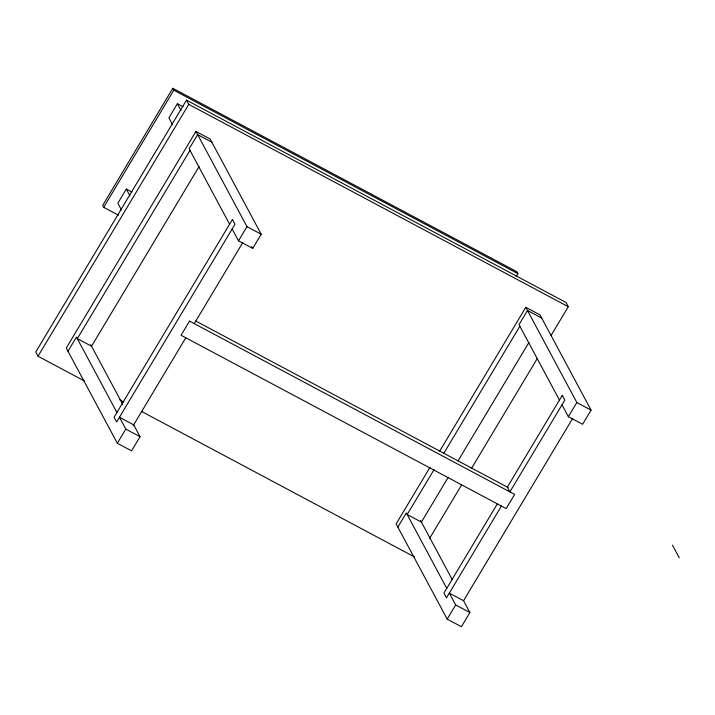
<?xml version="1.0" encoding="UTF-8"?>
<svg xmlns="http://www.w3.org/2000/svg" width="715" height="715" viewBox="0 0 715 715"><rect width="100%" height="100%" fill="white"/><g stroke="black" fill="none" stroke-linecap="round" stroke-linejoin="round"><path stroke-width="1.07" d="M516.185 276.499L517.892 273.639L516.874 271.736L172.789 88.285L102.683 205.402L103.702 207.305L118.449 215.17M103.702 207.305L173.808 90.188L172.789 88.285M132.007 192.076L126.314 189.046L117.841 203.212L121.496 210.031M183.076 106.758L177.383 103.72L168.901 117.886L172.565 124.714M551.086 335.442L568.282 306.708L566.012 302.481L186.499 100.136L35.75 352.012L38.02 356.24L84.352 380.943M38.02 356.24L188.769 104.372L186.499 100.136M232.152 228.979L238.497 240.821L252.735 248.409L261.216 234.243L210.156 139.032L195.928 131.444L66.281 348.053L117.332 443.264L131.569 450.852L140.042 436.686L133.696 424.835L119.459 417.247L125.813 429.098L140.042 436.686M67.988 351.226L76.46 337.06L116.911 412.483M190.002 150.373L77.318 338.642L91.547 346.23L199.083 166.559M117.332 443.264L125.813 429.098M238.497 240.821L246.979 226.655L195.928 131.444M133.151 425.738L185.793 337.784M194.274 323.618L242.912 242.358M429.983 467.369L396.137 523.916L447.188 619.127L461.425 626.715L469.907 612.549L463.552 600.707L449.315 593.119L455.67 604.962L469.907 612.549M439.734 451.076L525.784 307.316L540.013 314.895L591.073 410.115L582.591 424.281L568.353 416.693L562.008 404.842M397.844 527.089L406.317 512.923L446.768 588.356M434.059 469.594L407.175 514.514L421.403 522.102L448.287 477.182M443.783 453.346L519.859 326.237M458.011 460.934L528.939 342.431M429.563 538.466L461.667 484.842M471.408 468.557L537.323 358.43M497.148 504.173L443.935 593.075L446.491 597.838L501.421 506.059M447.188 619.127L455.67 604.962M568.353 416.693L576.835 402.527L525.784 307.316M463.579 600.654L572.778 418.212M173.808 90.188L517.892 273.639M188.769 104.372L568.282 306.708M211.863 142.205L197.626 134.617L189.153 148.783L229.595 224.215M541.72 318.077L527.482 310.489L519.01 324.655L559.452 400.078M246.979 226.655L261.216 234.243M576.835 402.527L591.073 410.115M195.847 321.053L508.15 487.558M119.834 399.864L123.775 401.964M141.525 411.42L414.575 557.003M672.431 545.107L679.25 557.816M420.554 520.511L452.068 579.293M177.383 103.72L181.038 110.539M251.752 246.586L252.735 248.409M126.314 189.046L129.978 195.865M90.698 344.648L122.739 404.404M232.42 219.487L114.078 417.211L116.634 421.966L234.976 224.251L232.42 219.487M189.529 321.089L181.056 335.255L506.166 508.588L514.648 494.423L189.529 321.089M562.276 395.359L507.346 487.138L509.902 491.893L564.832 400.123L562.276 395.359"/></g></svg>
